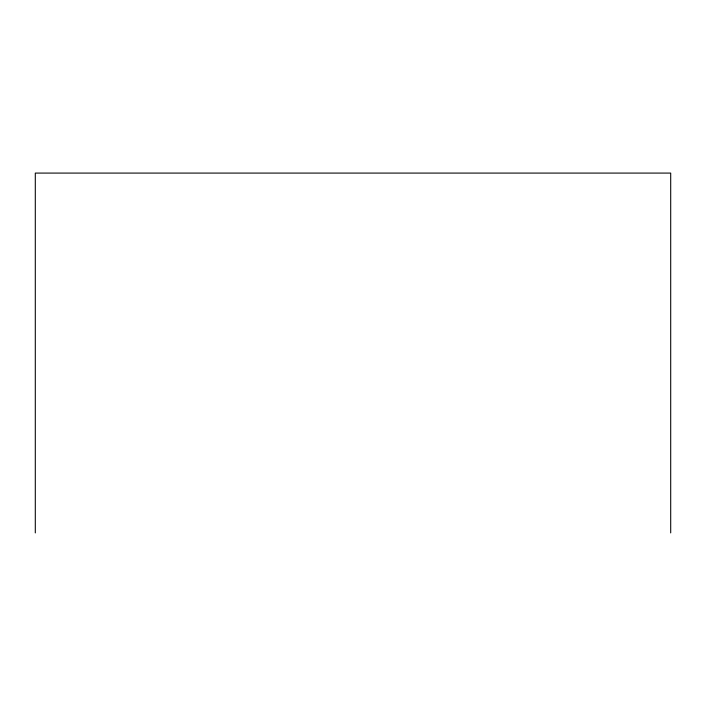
<?xml version="1.0" encoding="UTF-8"?>
<svg xmlns="http://www.w3.org/2000/svg" width="706" height="706" viewBox="0 0 706 706"><rect width="100%" height="100%" fill="white"/><g stroke="black" fill="none" stroke-linecap="round" stroke-linejoin="round"><path stroke-width="1.06" d="M670.7 532.915L670.7 173.085L35.3 173.085L35.3 532.915"/></g></svg>
